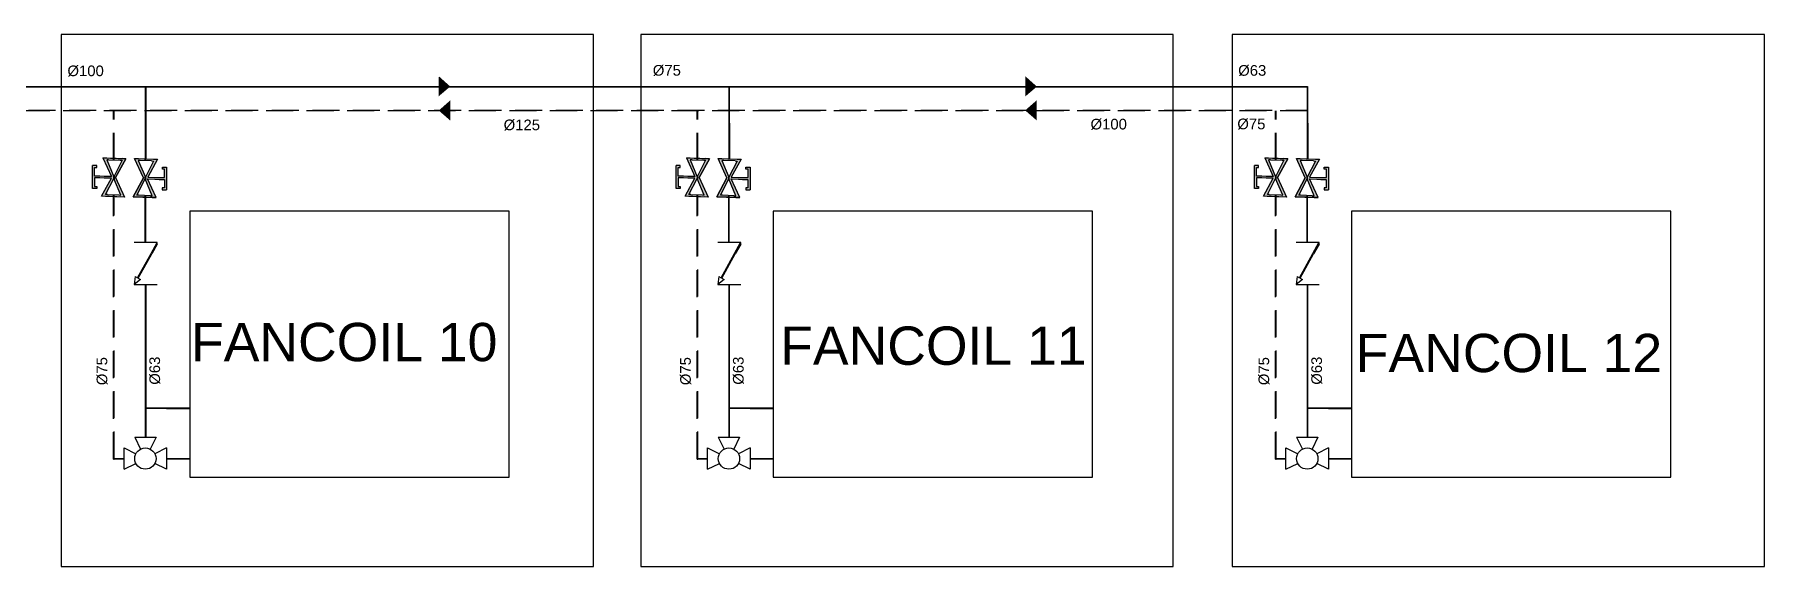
# Model space of a CAD drawing. Header units: millimetres. Extents: x -3738 to 3262, y -1370 to 2506.
# Drawn here: x 1637 to 3262, y 1636 to 2136 of the extents above; entities that cross this region are included whole.
import ezdxf

# ---------------------------------------------------------------- set-up
doc = ezdxf.new("R2010")
doc.units = ezdxf.units.MM
doc.linetypes.add('DASHEDX2', pattern=[38.1, 25.4, -12.7])
doc.styles.get("Standard").update_dxf_attribs({"font": 'arial.ttf'})

msp = doc.modelspace()

# ---------------------------------------------------------------- hatches: boundary and pattern name
h = msp.add_hatch(color=256)
h.set_gradient(color2=(0, 0, 0), tint=1)
h.paths.add_polyline_path([(2017, 2078.4), (2027.9, 2087.7), (2017.2, 2097.3), (2017.1, 2088.5)])
h = msp.add_hatch(color=256)
h.set_gradient(color2=(0, 0, 0), tint=1)
h.paths.add_polyline_path([(2568.1, 2078.3), (2579, 2087.6), (2568.3, 2097.2), (2568.2, 2088.4)])
h = msp.add_hatch(color=256)
h.set_gradient(color2=(0, 0, 0), tint=1)
h.paths.add_polyline_path([(2027.9, 2074.6), (2017.1, 2065.1), (2027.9, 2055.7), (2027.9, 2064.5)])
h = msp.add_hatch(color=256)
h.set_gradient(color2=(0, 0, 0), tint=1)
h.paths.add_polyline_path([(2578.8, 2074.7), (2568, 2065.2), (2578.8, 2055.8), (2578.8, 2064.6)])
h = msp.add_hatch(color=256)
h.set_gradient(color1=(255, 255, 255), tint=1)
h.paths.add_polyline_path([(1709.6, 2003), (1702.8, 2003.2), (1698.8, 2003.4), (1693.8, 2003.4), (1693.8, 2011.4), (1695.8, 2011.4), (1695.8, 2013.4), (1691.8, 2013.4), (1691.8, 1991.8), (1695.8, 1991.8), (1695.8, 1993.8), (1693.8, 1993.8), (1693.8, 2001.8), (1698.8, 2001.8), (1702.8, 2001.6), (1709.6, 2001.4), (1700.3, 1984.5), (1721.9, 1983.7), (1713.6, 2002), (1723.2, 2019.7), (1701.6, 2020.5)])
h.paths.add_polyline_path([(1705.2, 2018.8), (1707, 2018.7), (1717.8, 2018.4), (1719.6, 2018.3), (1711.8, 2002.9)], flags=16)
h.paths.add_polyline_path([(1711.8, 2001.3), (1718.4, 1985.6), (1716.6, 1985.7), (1705.8, 1986.1), (1704, 1986.1)], flags=16)
h = msp.add_hatch(color=256)
h.set_gradient(color1=(255, 255, 255), tint=1)
h.paths.add_polyline_path([(1709.6, 2003), (1702.8, 2003.2), (1698.8, 2003.4), (1693.8, 2003.4), (1693.8, 2011.4), (1695.8, 2011.4), (1695.8, 2013.4), (1691.8, 2013.4), (1691.8, 1991.8), (1695.8, 1991.8), (1695.8, 1993.8), (1693.8, 1993.8), (1693.8, 2001.8), (1698.8, 2001.8), (1702.8, 2001.6), (1709.6, 2001.4), (1700.3, 1984.5), (1721.9, 1983.7), (1713.6, 2002), (1723.2, 2019.7), (1701.6, 2020.5)])
h.paths.add_polyline_path([(1705.2, 2018.8), (1707, 2018.7), (1717.8, 2018.4), (1719.6, 2018.3), (1711.8, 2002.9)], flags=16)
h.paths.add_polyline_path([(1711.8, 2001.3), (1718.4, 1985.6), (1716.6, 1985.7), (1705.8, 1986.1), (1704, 1986.1)], flags=16)
h = msp.add_hatch(color=256)
h.set_gradient(color1=(255, 255, 255), tint=1)
h.paths.add_polyline_path([(1743.6, 2000.8), (1750.4, 2000.5), (1754.4, 2000.4), (1759.4, 2000.4), (1759.4, 1992.4), (1757.4, 1992.4), (1757.4, 1990.4), (1761.5, 1990.4), (1761.5, 2012), (1757.5, 2012), (1757.5, 2010), (1759.5, 2010), (1759.5, 2002), (1754.5, 2002), (1750.5, 2002.1), (1743.7, 2002.4), (1752.9, 2019.3), (1731.3, 2020.1), (1739.6, 2001.7), (1730, 1984), (1751.6, 1983.2)])
h.paths.add_polyline_path([(1748, 1984.9), (1746.2, 1985), (1735.4, 1985.4), (1733.6, 1985.5), (1741.4, 2000.8)], flags=16)
h.paths.add_polyline_path([(1741.5, 2002.5), (1734.8, 2018.1), (1736.6, 2018.1), (1747.4, 2017.7), (1749.2, 2017.6)], flags=16)
h = msp.add_hatch(color=256)
h.set_gradient(color1=(255, 255, 255), tint=1)
h.paths.add_polyline_path([(1743.6, 2000.8), (1750.4, 2000.5), (1754.4, 2000.4), (1759.4, 2000.4), (1759.4, 1992.4), (1757.4, 1992.4), (1757.4, 1990.4), (1761.5, 1990.4), (1761.5, 2012), (1757.5, 2012), (1757.5, 2010), (1759.5, 2010), (1759.5, 2002), (1754.5, 2002), (1750.5, 2002.1), (1743.7, 2002.4), (1752.9, 2019.3), (1731.3, 2020.1), (1739.6, 2001.7), (1730, 1984), (1751.6, 1983.2)])
h.paths.add_polyline_path([(1748, 1984.9), (1746.2, 1985), (1735.4, 1985.4), (1733.6, 1985.5), (1741.4, 2000.8)], flags=16)
h.paths.add_polyline_path([(1741.5, 2002.5), (1734.8, 2018.1), (1736.6, 2018.1), (1747.4, 2017.7), (1749.2, 2017.6)], flags=16)
h = msp.add_hatch(color=256)
h.set_gradient(color1=(255, 255, 255), tint=1)
h.paths.add_polyline_path([(2257.8, 2003), (2251, 2003.2), (2247, 2003.4), (2242, 2003.4), (2242, 2011.4), (2244, 2011.4), (2244, 2013.4), (2240, 2013.4), (2240, 1991.8), (2244, 1991.8), (2244, 1993.8), (2242, 1993.8), (2242, 2001.8), (2247, 2001.8), (2251, 2001.6), (2257.8, 2001.4), (2248.5, 1984.5), (2270.2, 1983.7), (2261.8, 2002), (2271.5, 2019.7), (2249.8, 2020.5)])
h.paths.add_polyline_path([(2253.4, 2018.8), (2255.2, 2018.7), (2266, 2018.4), (2267.8, 2018.3), (2260, 2002.9)], flags=16)
h.paths.add_polyline_path([(2260, 2001.3), (2266.6, 1985.6), (2264.8, 1985.7), (2254, 1986.1), (2252.2, 1986.1)], flags=16)
h = msp.add_hatch(color=256)
h.set_gradient(color1=(255, 255, 255), tint=1)
h.paths.add_polyline_path([(2291.9, 2000.8), (2298.6, 2000.5), (2302.6, 2000.4), (2307.6, 2000.4), (2307.6, 1992.4), (2305.6, 1992.4), (2305.6, 1990.4), (2309.7, 1990.4), (2309.7, 2012), (2305.7, 2012), (2305.7, 2010), (2307.7, 2010), (2307.7, 2002), (2302.7, 2002), (2298.7, 2002.1), (2291.9, 2002.4), (2301.1, 2019.3), (2279.5, 2020.1), (2287.8, 2001.7), (2278.2, 1984), (2299.8, 1983.2)])
h.paths.add_polyline_path([(2296.2, 1984.9), (2294.4, 1985), (2283.6, 1985.4), (2281.8, 1985.5), (2289.6, 2000.8)], flags=16)
h.paths.add_polyline_path([(2289.7, 2002.5), (2283, 2018.1), (2284.8, 2018.1), (2295.6, 2017.7), (2297.4, 2017.6)], flags=16)
h = msp.add_hatch(color=256)
h.set_gradient(color1=(255, 255, 255), tint=1)
h.paths.add_polyline_path([(2801.1, 2003), (2794.3, 2003.2), (2790.3, 2003.4), (2785.3, 2003.4), (2785.3, 2011.4), (2787.3, 2011.4), (2787.3, 2013.4), (2783.3, 2013.4), (2783.3, 1991.8), (2787.3, 1991.8), (2787.3, 1993.8), (2785.3, 1993.8), (2785.3, 2001.8), (2790.3, 2001.8), (2794.3, 2001.6), (2801.1, 2001.4), (2791.8, 1984.5), (2813.5, 1983.7), (2805.1, 2002), (2814.8, 2019.7), (2793.1, 2020.5)])
h.paths.add_polyline_path([(2796.7, 2018.8), (2798.5, 2018.7), (2809.3, 2018.4), (2811.1, 2018.3), (2803.3, 2002.9)], flags=16)
h.paths.add_polyline_path([(2803.3, 2001.3), (2809.9, 1985.6), (2808.1, 1985.7), (2797.3, 1986.1), (2795.5, 1986.1)], flags=16)
h = msp.add_hatch(color=256)
h.set_gradient(color1=(255, 255, 255), tint=1)
h.paths.add_polyline_path([(2835.2, 2000.8), (2841.9, 2000.5), (2845.9, 2000.4), (2850.9, 2000.4), (2850.9, 1992.4), (2848.9, 1992.4), (2848.9, 1990.4), (2853, 1990.4), (2853, 2012), (2849, 2012), (2849, 2010), (2851, 2010), (2851, 2002), (2846, 2002), (2842, 2002.1), (2835.2, 2002.4), (2844.4, 2019.3), (2822.8, 2020.1), (2831.1, 2001.7), (2821.5, 1984), (2843.1, 1983.2)])
h.paths.add_polyline_path([(2839.5, 1984.9), (2837.7, 1985), (2826.9, 1985.4), (2825.1, 1985.5), (2832.9, 2000.8)], flags=16)
h.paths.add_polyline_path([(2833, 2002.5), (2826.3, 2018.1), (2828.1, 2018.1), (2838.9, 2017.7), (2840.7, 2017.6)], flags=16)

# ---------------------------------------------------------------- linework, layer by layer
at = {"color": 5}
for p, q in [((-98.4, 2087.8), (2779.6, 2087.8)), ((-97.9, 2087.3), (2779.6, 2087.3)), ((1741.3, 2087.3), (1741.3, 2017.9)), ((1741.3, 2087.3), (1741.3, 2019.7)), ((1741.8, 2087.3), (1742.1, 2019.7)), ((1741.8, 2087.3), (1742.1, 2019.7)), ((2289.5, 2087.3), (2289.5, 2019.7)), ((2290, 2087.3), (2290.3, 2019.7)), ((2779.6, 2087.3), (2803.2, 2087.3)), ((2780.1, 2087.8), (2803.7, 2087.8)), ((2803.2, 2087.3), (2832.8, 2087.3)), ((2803.7, 2087.8), (2833.3, 2087.8)), ((2832.8, 2087.3), (2832.8, 2019.7)), ((2833.3, 2087.8), (2833.3, 2087.3)), ((2833.3, 2087.3), (2833.6, 2019.7)), ((1741.3, 1940.9), (1741.3, 1985.2)), ((1741.3, 1940.9), (1741.3, 1985.2)), ((1741.8, 1940.9), (1741.8, 1985.2)), ((1741.8, 1940.9), (1741.8, 1985.2)), ((2289.5, 1940.9), (2289.5, 1985.2)), ((2290, 1940.9), (2290, 1985.2)), ((2832.8, 1940.9), (2832.8, 1985.2)), ((2833.3, 1940.9), (2833.3, 1985.2)), ((1741.3, 1901.4), (1741.3, 1757.9)), ((1741.3, 1901.4), (1741.3, 1757.9)), ((1741.8, 1901.4), (1741.8, 1757.9)), ((1741.8, 1901.4), (1741.8, 1757.9)), ((2289.5, 1901.4), (2289.5, 1757.9)), ((2290, 1901.4), (2290, 1757.9)), ((2832.8, 1901.4), (2832.8, 1757.9)), ((2833.3, 1901.4), (2833.3, 1757.9)), ((1721.5, 1737.3), (1711.7, 1737.3)), ((1711.7, 1737.3), (1712.2, 1737.3)), ((1721.5, 1737.3), (1711.7, 1737.3)), ((1711.7, 1737.3), (1712.2, 1737.3)), ((1721.5, 1737.8), (1712.2, 1737.8)), ((1721.5, 1737.8), (1712.2, 1737.8)), ((1783.2, 1737.8), (1761.5, 1737.8)), ((1783.2, 1737.8), (1761.5, 1737.8)), ((1783.2, 1737.3), (1761.5, 1737.3)), ((1783.2, 1737.3), (1761.5, 1737.3)), ((2269.7, 1737.3), (2259.9, 1737.3)), ((2259.9, 1737.3), (2260.4, 1737.3)), ((2269.7, 1737.8), (2260.4, 1737.8)), ((2331.4, 1737.8), (2309.7, 1737.8)), ((2331.4, 1737.3), (2309.7, 1737.3)), ((2813, 1737.3), (2803.2, 1737.3)), ((2803.2, 1737.3), (2803.7, 1737.3)), ((2813, 1737.8), (2803.7, 1737.8)), ((2874.7, 1737.8), (2853, 1737.8)), ((2874.7, 1737.3), (2853, 1737.3))]:
    msp.add_line(p, q, dxfattribs=at)
at = {"color": 5, "linetype": 'DASHEDX2'}
for p, q in [((2779.6, 2087.8), (2780.1, 2087.8)), ((-387.6, 2065.4), (2832.8, 2065.4)), ((2832.8, 2064.9), (-387.6, 2064.9)), ((1711.7, 2018.6), (1711.7, 2064.9)), ((1711.7, 2018.6), (1711.7, 2064.9)), ((1712.2, 2018.6), (1712.2, 2064.9)), ((1712.2, 2018.6), (1712.2, 2064.9)), ((2259.9, 2018.6), (2259.9, 2064.9)), ((2260.4, 2018.6), (2260.4, 2064.9)), ((2803.2, 2018.6), (2803.2, 2064.9)), ((2803.7, 2018.6), (2803.7, 2064.9)), ((1711.7, 1737.3), (1711.7, 1985.5)), ((1711.7, 1737.3), (1711.7, 1985.5)), ((1712.2, 1737.8), (1712.2, 1985.5)), ((1712.2, 1737.8), (1712.2, 1985.5)), ((2259.9, 1737.3), (2259.9, 1985.5)), ((2260.4, 1737.8), (2260.4, 1985.5)), ((2803.2, 1737.3), (2803.2, 1985.5)), ((2803.7, 1737.8), (2803.7, 1985.5)), ((1762, 1785.4), (1741.8, 1785.4)), ((1762, 1785.4), (1741.8, 1785.4)), ((1761.5, 1784.9), (1741.8, 1784.9)), ((1761.5, 1784.9), (1741.8, 1784.9)), ((1761.5, 1784.9), (1783.2, 1784.9)), ((1761.5, 1784.9), (1783.2, 1784.9)), ((1783.2, 1785.4), (1762, 1785.4)), ((1783.2, 1785.4), (1762, 1785.4)), ((2310.2, 1785.4), (2290, 1785.4)), ((2309.7, 1784.9), (2290, 1784.9)), ((2309.7, 1784.9), (2331.4, 1784.9)), ((2331.4, 1785.4), (2310.2, 1785.4)), ((2853.5, 1785.4), (2833.3, 1785.4)), ((2853, 1784.9), (2833.3, 1784.9)), ((2853, 1784.9), (2874.7, 1784.9)), ((2874.7, 1785.4), (2853.5, 1785.4))]:
    msp.add_line(p, q, dxfattribs=at)
for p, q in [((1705.2, 2020.4), (1701.6, 2020.5)), ((1701.6, 2020.5), (1723.2, 2019.7)), ((1701.6, 2020.5), (1709.6, 2003)), ((1705.2, 2020.4), (1701.6, 2020.5)), ((1701.6, 2020.5), (1723.2, 2019.7)), ((1701.6, 2020.5), (1709.6, 2003)), ((1723.2, 2019.7), (1705.2, 2020.4)), ((1723.2, 2019.7), (1705.2, 2020.4)), ((1707, 2018.7), (1705.2, 2018.8)), ((1705.2, 2018.8), (1711.8, 2002.9)), ((1707, 2018.7), (1705.2, 2018.8)), ((1705.2, 2018.8), (1711.8, 2002.9)), ((1707, 2018.7), (1717.8, 2018.4)), ((1707, 2018.7), (1717.8, 2018.4)), ((1719.6, 2018.3), (1711.8, 2002.9)), ((1719.6, 2018.3), (1711.8, 2002.9)), ((1713.6, 2002), (1723.2, 2019.7)), ((1723.2, 2019.7), (1713.6, 2002)), ((1713.6, 2002), (1723.2, 2019.7)), ((1723.2, 2019.7), (1713.6, 2002)), ((1717.8, 2018.4), (1719.6, 2018.3)), ((1717.8, 2018.4), (1719.6, 2018.3)), ((1723.2, 2019.7), (1719.6, 2019.9)), ((1723.2, 2019.7), (1719.6, 2019.9)), ((1739.6, 2001.7), (1731.3, 2020.1)), ((1731.3, 2020.1), (1749.3, 2019.4)), ((1731.3, 2020.1), (1734.9, 2019.9)), ((1739.6, 2001.7), (1731.3, 2020.1)), ((1731.3, 2020.1), (1752.9, 2019.3)), ((1739.6, 2001.7), (1731.3, 2020.1)), ((1731.3, 2020.1), (1749.3, 2019.4)), ((1731.3, 2020.1), (1734.9, 2019.9)), ((1739.6, 2001.7), (1731.3, 2020.1)), ((1731.3, 2020.1), (1752.9, 2019.3)), ((1736.6, 2018.1), (1734.8, 2018.1)), ((1734.8, 2018.1), (1741.5, 2002.5)), ((1736.6, 2018.1), (1734.8, 2018.1)), ((1734.8, 2018.1), (1741.5, 2002.5)), ((1747.4, 2017.7), (1736.6, 2018.1)), ((1747.4, 2017.7), (1736.6, 2018.1)), ((1749.2, 2017.6), (1741.5, 2002.5)), ((1749.2, 2017.6), (1741.5, 2002.5)), ((1742.1, 2019.7), (1742.1, 2019.7)), ((1742.1, 2019.7), (1742.1, 2019.7)), ((1752.9, 2019.3), (1743.7, 2002.4)), ((1752.9, 2019.3), (1743.7, 2002.4)), ((1747.4, 2017.7), (1749.2, 2017.6)), ((1747.4, 2017.7), (1749.2, 2017.6)), ((1749.3, 2019.4), (1752.9, 2019.3)), ((1749.3, 2019.4), (1752.9, 2019.3)), ((2253.4, 2020.4), (2249.8, 2020.5)), ((2249.8, 2020.5), (2271.5, 2019.7)), ((2249.8, 2020.5), (2257.8, 2003)), ((2271.5, 2019.7), (2253.4, 2020.4)), ((2255.2, 2018.7), (2253.4, 2018.8)), ((2253.4, 2018.8), (2260, 2002.9)), ((2255.2, 2018.7), (2266, 2018.4)), ((2267.8, 2018.3), (2260, 2002.9)), ((2261.8, 2002), (2271.5, 2019.7)), ((2271.5, 2019.7), (2261.8, 2002)), ((2266, 2018.4), (2267.8, 2018.3)), ((2271.5, 2019.7), (2267.8, 2019.9)), ((2287.8, 2001.7), (2279.5, 2020.1)), ((2279.5, 2020.1), (2297.5, 2019.4)), ((2279.5, 2020.1), (2283.1, 2019.9)), ((2287.8, 2001.7), (2279.5, 2020.1)), ((2279.5, 2020.1), (2301.1, 2019.3)), ((2284.8, 2018.1), (2283, 2018.1)), ((2283, 2018.1), (2289.7, 2002.5)), ((2295.6, 2017.7), (2284.8, 2018.1)), ((2297.4, 2017.6), (2289.7, 2002.5)), ((2290.3, 2019.7), (2290.3, 2019.7)), ((2301.1, 2019.3), (2291.9, 2002.4)), ((2295.6, 2017.7), (2297.4, 2017.6)), ((2297.5, 2019.4), (2301.1, 2019.3)), ((2796.7, 2020.4), (2793.1, 2020.5)), ((2793.1, 2020.5), (2814.8, 2019.7)), ((2793.1, 2020.5), (2801.1, 2003)), ((2814.8, 2019.7), (2796.7, 2020.4)), ((2798.5, 2018.7), (2796.7, 2018.8)), ((2796.7, 2018.8), (2803.3, 2002.9)), ((2798.5, 2018.7), (2809.3, 2018.4)), ((2811.1, 2018.3), (2803.3, 2002.9)), ((2805.1, 2002), (2814.8, 2019.7)), ((2814.8, 2019.7), (2805.1, 2002)), ((2809.3, 2018.4), (2811.1, 2018.3)), ((2814.8, 2019.7), (2811.1, 2019.9)), ((2831.1, 2001.7), (2822.8, 2020.1)), ((2822.8, 2020.1), (2840.8, 2019.4)), ((2822.8, 2020.1), (2826.4, 2019.9)), ((2831.1, 2001.7), (2822.8, 2020.1)), ((2822.8, 2020.1), (2844.4, 2019.3)), ((2828.1, 2018.1), (2826.3, 2018.1)), ((2826.3, 2018.1), (2833, 2002.5)), ((2838.9, 2017.7), (2828.1, 2018.1)), ((2840.7, 2017.6), (2833, 2002.5)), ((2833.6, 2019.7), (2833.6, 2019.7)), ((2844.4, 2019.3), (2835.2, 2002.4)), ((2838.9, 2017.7), (2840.7, 2017.6)), ((2840.8, 2019.4), (2844.4, 2019.3)), ((1695.8, 2013.4), (1691.8, 2013.4)), ((1691.8, 1991.8), (1691.8, 2013.4)), ((1695.8, 2013.4), (1691.8, 2013.4)), ((1691.8, 1991.8), (1691.8, 2013.4)), ((1693.8, 2003.4), (1693.8, 2011.4)), ((1693.8, 2011.4), (1695.8, 2011.4)), ((1693.8, 2003.4), (1693.8, 2011.4)), ((1693.8, 2011.4), (1695.8, 2011.4)), ((1698.8, 2003.4), (1693.8, 2003.4)), ((1698.8, 2003.4), (1693.8, 2003.4)), ((1698.8, 2001.8), (1693.8, 2001.8)), ((1693.8, 2001.8), (1693.8, 1993.8)), ((1698.8, 2001.8), (1693.8, 2001.8)), ((1693.8, 2001.8), (1693.8, 1993.8)), ((1695.8, 2011.4), (1695.8, 2013.4)), ((1695.8, 2011.4), (1695.8, 2013.4)), ((1702.8, 2003.2), (1698.8, 2003.4)), ((1702.8, 2003.2), (1698.8, 2003.4)), ((1702.8, 2001.6), (1698.8, 2001.8)), ((1702.8, 2001.6), (1698.8, 2001.8)), ((1700.3, 1984.5), (1709.6, 2001.4)), ((1700.3, 1984.5), (1709.6, 2001.4)), ((1709.6, 2003), (1702.8, 2003.2)), ((1709.6, 2003), (1702.8, 2003.2)), ((1709.6, 2001.4), (1702.8, 2001.6)), ((1709.6, 2001.4), (1702.8, 2001.6)), ((1704, 1986.1), (1711.8, 2001.3)), ((1704, 1986.1), (1711.8, 2001.3)), ((1718.4, 1985.6), (1711.8, 2001.3)), ((1718.4, 1985.6), (1711.8, 2001.3)), ((1713.6, 2002), (1721.9, 1983.7)), ((1713.6, 2002), (1721.9, 1983.7)), ((1713.6, 2002), (1721.9, 1983.7)), ((1713.6, 2002), (1721.9, 1983.7)), ((1739.6, 2001.7), (1730, 1984)), ((1730, 1984), (1739.6, 2001.7)), ((1739.6, 2001.7), (1730, 1984)), ((1730, 1984), (1739.6, 2001.7)), ((1733.6, 1985.5), (1741.4, 2000.8)), ((1733.6, 1985.5), (1741.4, 2000.8)), ((1741.3, 2000.6), (1741.3, 2002.9)), ((1741.3, 2000.6), (1741.3, 2002.9)), ((1748, 1984.9), (1741.4, 2000.8)), ((1748, 1984.9), (1741.4, 2000.8)), ((1741.8, 2000), (1741.8, 2003.1)), ((1741.8, 2000), (1741.8, 2003.1)), ((1743.6, 2000.8), (1750.4, 2000.5)), ((1751.6, 1983.2), (1743.6, 2000.8)), ((1743.6, 2000.8), (1750.4, 2000.5)), ((1751.6, 1983.2), (1743.6, 2000.8)), ((1743.7, 2002.4), (1750.5, 2002.1)), ((1743.7, 2002.4), (1750.5, 2002.1)), ((1750.4, 2000.5), (1754.4, 2000.4)), ((1750.4, 2000.5), (1754.4, 2000.4)), ((1750.5, 2002.1), (1754.5, 2002)), ((1750.5, 2002.1), (1754.5, 2002)), ((1754.4, 2000.4), (1759.4, 2000.4)), ((1754.4, 2000.4), (1759.4, 2000.4)), ((1754.5, 2002), (1759.5, 2002)), ((1754.5, 2002), (1759.5, 2002)), ((1757.5, 2010), (1757.5, 2012)), ((1757.5, 2012), (1761.5, 2012)), ((1757.5, 2010), (1757.5, 2012)), ((1757.5, 2012), (1761.5, 2012)), ((1759.5, 2010), (1757.5, 2010)), ((1759.5, 2010), (1757.5, 2010)), ((1759.4, 2000.4), (1759.4, 1992.4)), ((1759.4, 2000.4), (1759.4, 1992.4)), ((1759.5, 2002), (1759.5, 2010)), ((1759.5, 2002), (1759.5, 2010)), ((1761.5, 2012), (1761.5, 1990.4)), ((1761.5, 2012), (1761.5, 1990.4)), ((2244, 2013.4), (2240, 2013.4)), ((2240, 1991.8), (2240, 2013.4)), ((2242, 2003.4), (2242, 2011.4)), ((2242, 2011.4), (2244, 2011.4)), ((2247, 2003.4), (2242, 2003.4)), ((2247, 2001.8), (2242, 2001.8)), ((2242, 2001.8), (2242, 1993.8)), ((2244, 2011.4), (2244, 2013.4)), ((2251, 2003.2), (2247, 2003.4)), ((2251, 2001.6), (2247, 2001.8)), ((2248.5, 1984.5), (2257.8, 2001.4)), ((2257.8, 2003), (2251, 2003.2)), ((2257.8, 2001.4), (2251, 2001.6)), ((2252.2, 1986.1), (2260, 2001.3)), ((2266.6, 1985.6), (2260, 2001.3)), ((2261.8, 2002), (2270.2, 1983.7)), ((2261.8, 2002), (2270.2, 1983.7)), ((2287.8, 2001.7), (2278.2, 1984)), ((2278.2, 1984), (2287.8, 2001.7)), ((2281.8, 1985.5), (2289.6, 2000.8)), ((2289.5, 2000.6), (2289.5, 2002.9)), ((2296.2, 1984.9), (2289.6, 2000.8)), ((2290, 2000), (2290, 2003.1)), ((2291.9, 2002.4), (2298.7, 2002.1)), ((2291.9, 2000.8), (2298.6, 2000.5)), ((2299.8, 1983.2), (2291.9, 2000.8)), ((2298.6, 2000.5), (2302.6, 2000.4)), ((2298.7, 2002.1), (2302.7, 2002)), ((2302.6, 2000.4), (2307.6, 2000.4)), ((2302.7, 2002), (2307.7, 2002)), ((2305.7, 2010), (2305.7, 2012)), ((2305.7, 2012), (2309.7, 2012)), ((2307.7, 2010), (2305.7, 2010)), ((2307.6, 2000.4), (2307.6, 1992.4)), ((2307.7, 2002), (2307.7, 2010)), ((2309.7, 2012), (2309.7, 1990.4)), ((2787.3, 2013.4), (2783.3, 2013.4)), ((2783.3, 1991.8), (2783.3, 2013.4)), ((2785.3, 2003.4), (2785.3, 2011.4)), ((2785.3, 2011.4), (2787.3, 2011.4)), ((2790.3, 2003.4), (2785.3, 2003.4)), ((2790.3, 2001.8), (2785.3, 2001.8)), ((2785.3, 2001.8), (2785.3, 1993.8)), ((2787.3, 2011.4), (2787.3, 2013.4)), ((2794.3, 2003.2), (2790.3, 2003.4)), ((2794.3, 2001.6), (2790.3, 2001.8)), ((2791.8, 1984.5), (2801.1, 2001.4)), ((2801.1, 2003), (2794.3, 2003.2)), ((2801.1, 2001.4), (2794.3, 2001.6)), ((2795.5, 1986.1), (2803.3, 2001.3)), ((2809.9, 1985.6), (2803.3, 2001.3)), ((2805.1, 2002), (2813.5, 1983.7)), ((2805.1, 2002), (2813.5, 1983.7)), ((2831.1, 2001.7), (2821.5, 1984)), ((2821.5, 1984), (2831.1, 2001.7)), ((2825.1, 1985.5), (2832.9, 2000.8)), ((2832.8, 2000.6), (2832.8, 2002.9)), ((2839.5, 1984.9), (2832.9, 2000.8)), ((2833.3, 2000), (2833.3, 2003.1)), ((2835.2, 2002.4), (2842, 2002.1)), ((2835.2, 2000.8), (2841.9, 2000.5)), ((2843.1, 1983.2), (2835.2, 2000.8)), ((2841.9, 2000.5), (2845.9, 2000.4)), ((2842, 2002.1), (2846, 2002)), ((2845.9, 2000.4), (2850.9, 2000.4)), ((2846, 2002), (2851, 2002)), ((2849, 2010), (2849, 2012)), ((2849, 2012), (2853, 2012)), ((2851, 2010), (2849, 2010)), ((2850.9, 2000.4), (2850.9, 1992.4)), ((2851, 2002), (2851, 2010)), ((2853, 2012), (2853, 1990.4)), ((1695.8, 1991.8), (1691.8, 1991.8)), ((1695.8, 1991.8), (1691.8, 1991.8)), ((1693.8, 1993.8), (1695.8, 1993.8)), ((1693.8, 1993.8), (1695.8, 1993.8)), ((1695.8, 1993.8), (1695.8, 1991.8)), ((1695.8, 1993.8), (1695.8, 1991.8)), ((1703.9, 1984.3), (1700.3, 1984.5)), ((1721.9, 1983.7), (1700.3, 1984.5)), ((1703.9, 1984.3), (1700.3, 1984.5)), ((1721.9, 1983.7), (1700.3, 1984.5)), ((1721.9, 1983.7), (1703.9, 1984.3)), ((1721.9, 1983.7), (1703.9, 1984.3)), ((1705.8, 1986.1), (1704, 1986.1)), ((1705.8, 1986.1), (1704, 1986.1)), ((1705.8, 1986.1), (1716.6, 1985.7)), ((1705.8, 1986.1), (1716.6, 1985.7)), ((1716.6, 1985.7), (1718.4, 1985.6)), ((1716.6, 1985.7), (1718.4, 1985.6)), ((1721.9, 1983.7), (1718.3, 1983.8)), ((1721.9, 1983.7), (1718.3, 1983.8)), ((1730, 1984), (1748, 1983.4)), ((1730, 1984), (1733.6, 1983.9)), ((1751.6, 1983.2), (1730, 1984)), ((1730, 1984), (1748, 1983.4)), ((1730, 1984), (1733.6, 1983.9)), ((1751.6, 1983.2), (1730, 1984)), ((1735.4, 1985.4), (1733.6, 1985.5)), ((1735.4, 1985.4), (1733.6, 1985.5)), ((1746.2, 1985), (1735.4, 1985.4)), ((1746.2, 1985), (1735.4, 1985.4)), ((1746.2, 1985), (1748, 1984.9)), ((1746.2, 1985), (1748, 1984.9)), ((1748, 1983.4), (1751.6, 1983.2)), ((1748, 1983.4), (1751.6, 1983.2)), ((1759.4, 1992.4), (1757.4, 1992.4)), ((1757.4, 1992.4), (1757.4, 1990.4)), ((1759.4, 1992.4), (1757.4, 1992.4)), ((1757.4, 1992.4), (1757.4, 1990.4)), ((1757.4, 1990.4), (1761.5, 1990.4)), ((1757.4, 1990.4), (1761.5, 1990.4)), ((2244, 1991.8), (2240, 1991.8)), ((2242, 1993.8), (2244, 1993.8)), ((2244, 1993.8), (2244, 1991.8)), ((2252.1, 1984.3), (2248.5, 1984.5)), ((2270.2, 1983.7), (2248.5, 1984.5)), ((2270.2, 1983.7), (2252.1, 1984.3)), ((2254, 1986.1), (2252.2, 1986.1)), ((2254, 1986.1), (2264.8, 1985.7)), ((2264.8, 1985.7), (2266.6, 1985.6)), ((2270.2, 1983.7), (2266.6, 1983.8)), ((2278.2, 1984), (2296.2, 1983.4)), ((2278.2, 1984), (2281.8, 1983.9)), ((2299.8, 1983.2), (2278.2, 1984)), ((2283.6, 1985.4), (2281.8, 1985.5)), ((2294.4, 1985), (2283.6, 1985.4)), ((2294.4, 1985), (2296.2, 1984.9)), ((2296.2, 1983.4), (2299.8, 1983.2)), ((2307.6, 1992.4), (2305.6, 1992.4)), ((2305.6, 1992.4), (2305.6, 1990.4)), ((2305.6, 1990.4), (2309.7, 1990.4)), ((2787.3, 1991.8), (2783.3, 1991.8)), ((2785.3, 1993.8), (2787.3, 1993.8)), ((2787.3, 1993.8), (2787.3, 1991.8)), ((2795.4, 1984.3), (2791.8, 1984.5)), ((2813.5, 1983.7), (2791.8, 1984.5)), ((2813.5, 1983.7), (2795.4, 1984.3)), ((2797.3, 1986.1), (2795.5, 1986.1)), ((2797.3, 1986.1), (2808.1, 1985.7)), ((2808.1, 1985.7), (2809.9, 1985.6)), ((2813.5, 1983.7), (2809.9, 1983.8)), ((2821.5, 1984), (2839.5, 1983.4)), ((2821.5, 1984), (2825.1, 1983.9)), ((2843.1, 1983.2), (2821.5, 1984)), ((2826.9, 1985.4), (2825.1, 1985.5)), ((2837.7, 1985), (2826.9, 1985.4)), ((2837.7, 1985), (2839.5, 1984.9)), ((2839.5, 1983.4), (2843.1, 1983.2)), ((2850.9, 1992.4), (2848.9, 1992.4)), ((2848.9, 1992.4), (2848.9, 1990.4)), ((2848.9, 1990.4), (2853, 1990.4)), ((1752.6, 1940.9), (1730.9, 1940.9)), ((1752.6, 1940.9), (1730.9, 1940.9)), ((1746.8, 1930.6), (1752.5, 1940.9)), ((1746.8, 1930.6), (1752.5, 1940.9)), ((1752.6, 1939.5), (1747.5, 1930.3)), ((1752.6, 1939.5), (1747.5, 1930.3)), ((1752.6, 1939.5), (1752.6, 1940.9)), ((1752.6, 1939.5), (1752.6, 1940.9)), ((2300.8, 1940.9), (2279.2, 1940.9)), ((2295, 1930.6), (2300.7, 1940.9)), ((2300.8, 1939.5), (2295.7, 1930.3)), ((2300.8, 1939.5), (2300.8, 1940.9)), ((2844.1, 1940.9), (2822.5, 1940.9)), ((2838.3, 1930.6), (2844, 1940.9)), ((2844.1, 1939.5), (2839, 1930.3)), ((2844.1, 1939.5), (2844.1, 1940.9)), ((1734.1, 1907.9), (1746.8, 1930.6)), ((1734.1, 1907.9), (1746.8, 1930.6)), ((1734.8, 1907.5), (1747.5, 1930.3)), ((1734.8, 1907.5), (1747.5, 1930.3)), ((2282.3, 1907.9), (2295, 1930.6)), ((2283, 1907.5), (2295.7, 1930.3)), ((2825.6, 1907.9), (2838.3, 1930.6)), ((2826.3, 1907.5), (2839, 1930.3)), ((1731.9, 1909.1), (1730.9, 1901.4)), ((1731.9, 1909.1), (1730.9, 1901.4)), ((1737, 1906.3), (1730.9, 1901.4)), ((1737, 1906.3), (1730.9, 1901.4)), ((1730.9, 1901.4), (1752.6, 1901.4)), ((1730.9, 1901.4), (1752.6, 1901.4)), ((1731.9, 1909.1), (1734.1, 1907.9)), ((1731.9, 1909.1), (1734.1, 1907.9)), ((1734.8, 1907.5), (1737, 1906.3)), ((1734.8, 1907.5), (1737, 1906.3)), ((2280.2, 1909.1), (2279.2, 1901.4)), ((2285.2, 1906.3), (2279.2, 1901.4)), ((2279.2, 1901.4), (2300.8, 1901.4)), ((2280.2, 1909.1), (2282.3, 1907.9)), ((2283, 1907.5), (2285.2, 1906.3)), ((2823.5, 1909.1), (2822.5, 1901.4)), ((2828.5, 1906.3), (2822.5, 1901.4)), ((2822.5, 1901.4), (2844.1, 1901.4)), ((2823.5, 1909.1), (2825.6, 1907.9)), ((2826.3, 1907.5), (2828.5, 1906.3)), ((1731.5, 1757.9), (1751.5, 1757.9)), ((1731.5, 1757.9), (1737, 1746.8)), ((1731.5, 1757.9), (1751.5, 1757.9)), ((1731.5, 1757.9), (1737, 1746.8)), ((1751.5, 1757.9), (1746, 1746.8)), ((1751.5, 1757.9), (1746, 1746.8)), ((2279.7, 1757.9), (2299.7, 1757.9)), ((2279.7, 1757.9), (2285.3, 1746.8)), ((2299.7, 1757.9), (2294.2, 1746.8)), ((2823, 1757.9), (2843, 1757.9)), ((2823, 1757.9), (2828.6, 1746.8)), ((2843, 1757.9), (2837.5, 1746.8)), ((1721.5, 1727.9), (1721.5, 1747.9)), ((1721.5, 1747.9), (1732.6, 1742.3)), ((1721.5, 1727.9), (1721.5, 1747.9)), ((1721.5, 1747.9), (1732.6, 1742.3)), ((1761.5, 1747.9), (1750.5, 1742.3)), ((1761.5, 1747.9), (1750.5, 1742.3)), ((1761.5, 1747.9), (1761.5, 1727.9)), ((1761.5, 1747.9), (1761.5, 1727.9)), ((2269.7, 1727.9), (2269.7, 1747.9)), ((2269.7, 1747.9), (2280.8, 1742.3)), ((2309.7, 1747.9), (2298.7, 1742.3)), ((2309.7, 1747.9), (2309.7, 1727.9)), ((2813, 1727.9), (2813, 1747.9)), ((2813, 1747.9), (2824.1, 1742.3)), ((2853, 1747.9), (2842, 1742.3)), ((2853, 1747.9), (2853, 1727.9)), ((1721.5, 1727.9), (1732.6, 1733.4)), ((1721.5, 1727.9), (1732.6, 1733.4)), ((1761.5, 1727.9), (1750.5, 1733.4)), ((1761.5, 1727.9), (1750.5, 1733.4)), ((2269.7, 1727.9), (2280.8, 1733.4)), ((2309.7, 1727.9), (2298.7, 1733.4)), ((2813, 1727.9), (2824.1, 1733.4)), ((2853, 1727.9), (2842, 1733.4))]:
    msp.add_line(p, q)
at = {"linetype": 'DASHEDX2'}
for p, q in [((1711.6, 2003.3), (1711.6, 2001.1)), ((1711.6, 2003.3), (1711.6, 2001.1)), ((1712.1, 2003.6), (1712.1, 2000.4)), ((1712.1, 2003.6), (1712.1, 2000.4)), ((2259.8, 2003.3), (2259.8, 2001.1)), ((2260.3, 2003.6), (2260.3, 2000.4)), ((2803.1, 2003.3), (2803.1, 2001.1)), ((2803.6, 2003.6), (2803.6, 2000.4))]:
    msp.add_line(p, q, dxfattribs=at)
for points in [[(1662.4, 1636.5), (2162.4, 1636.5), (2162.4, 2136.5), (1662.4, 2136.5)], [(2207, 1636.5), (2707, 1636.5), (2707, 2136.5), (2207, 2136.5)], [(2762.4, 1636.5), (3262.4, 1636.5), (3262.4, 2136.5), (2762.4, 2136.5)]]:
    msp.add_lwpolyline(points, close=True)
for points in [[(1783.2, 1737.3), (1783.2, 1720.5), (2083.2, 1720.5), (2083.2, 1970.5), (1783.2, 1970.5), (1783.2, 1785.4)], [(2331.4, 1737.3), (2331.4, 1720.5), (2631.4, 1720.5), (2631.4, 1970.5), (2331.4, 1970.5), (2331.4, 1785.4)], [(2874.7, 1737.3), (2874.7, 1720.5), (3174.7, 1720.5), (3174.7, 1970.5), (2874.7, 1970.5), (2874.7, 1785.4)], [(1783.2, 1784.9), (1783.2, 1737.8)], [(2331.4, 1784.9), (2331.4, 1737.8)], [(2874.7, 1784.9), (2874.7, 1737.8)]]:
    msp.add_lwpolyline(points)
for centre in [(1741.5, 1737.9), (1741.5, 1737.9), (2289.7, 1737.9), (2833, 1737.9)]:
    msp.add_circle(centre, 10)

# ---------------------------------------------------------------- texts
at = {"linetype": 'DASHEDX2', "char_height": 10, "attachment_point": 1}
for s, insert in [('%%C100', (1668.3, 2107.4)), ('%%C75', (2218.2, 2107.9)), ('%%C63', (2768.1, 2107.8)), ('%%C125', (2078.1, 2056.6)), ('%%C100', (2629.4, 2057.3)), ('%%C75', (2767.3, 2057.5))]:
    msp.add_mtext_dynamic_manual_height_columns(s, width=125.59, gutter_width=12.5, heights=[0], dxfattribs=dict(at, insert=insert))
at = {"char_height": 36, "attachment_point": 4}
for s, insert in [('\\pxqc;FANCOIL 10', (1777, 1847.2)), ('\\pxqc;FANCOIL 11', (2330.5, 1843.8)), ('\\pxqc;FANCOIL 12', (2871.2, 1836.9))]:
    msp.add_mtext_dynamic_manual_height_columns(s, width=302.59, gutter_width=12.5, heights=[268.4], dxfattribs=dict(at, insert=insert))
at = {"linetype": 'DASHEDX2', "char_height": 10, "attachment_point": 1, "rotation": 90}
for s, insert in [('%%C75', (1695.7, 1806.9)), ('%%C75', (1695.7, 1806.9)), ('%%C63', (1745.3, 1807.3)), ('%%C63', (1745.3, 1807.3)), ('%%C75', (2243.9, 1806.9)), ('%%C63', (2293.5, 1807.3)), ('%%C75', (2787.2, 1806.9)), ('%%C63', (2836.8, 1807.3))]:
    msp.add_mtext_dynamic_manual_height_columns(s, width=125.59, gutter_width=12.5, heights=[0], dxfattribs=dict(at, insert=insert))

doc.saveas('drawing.dxf')
